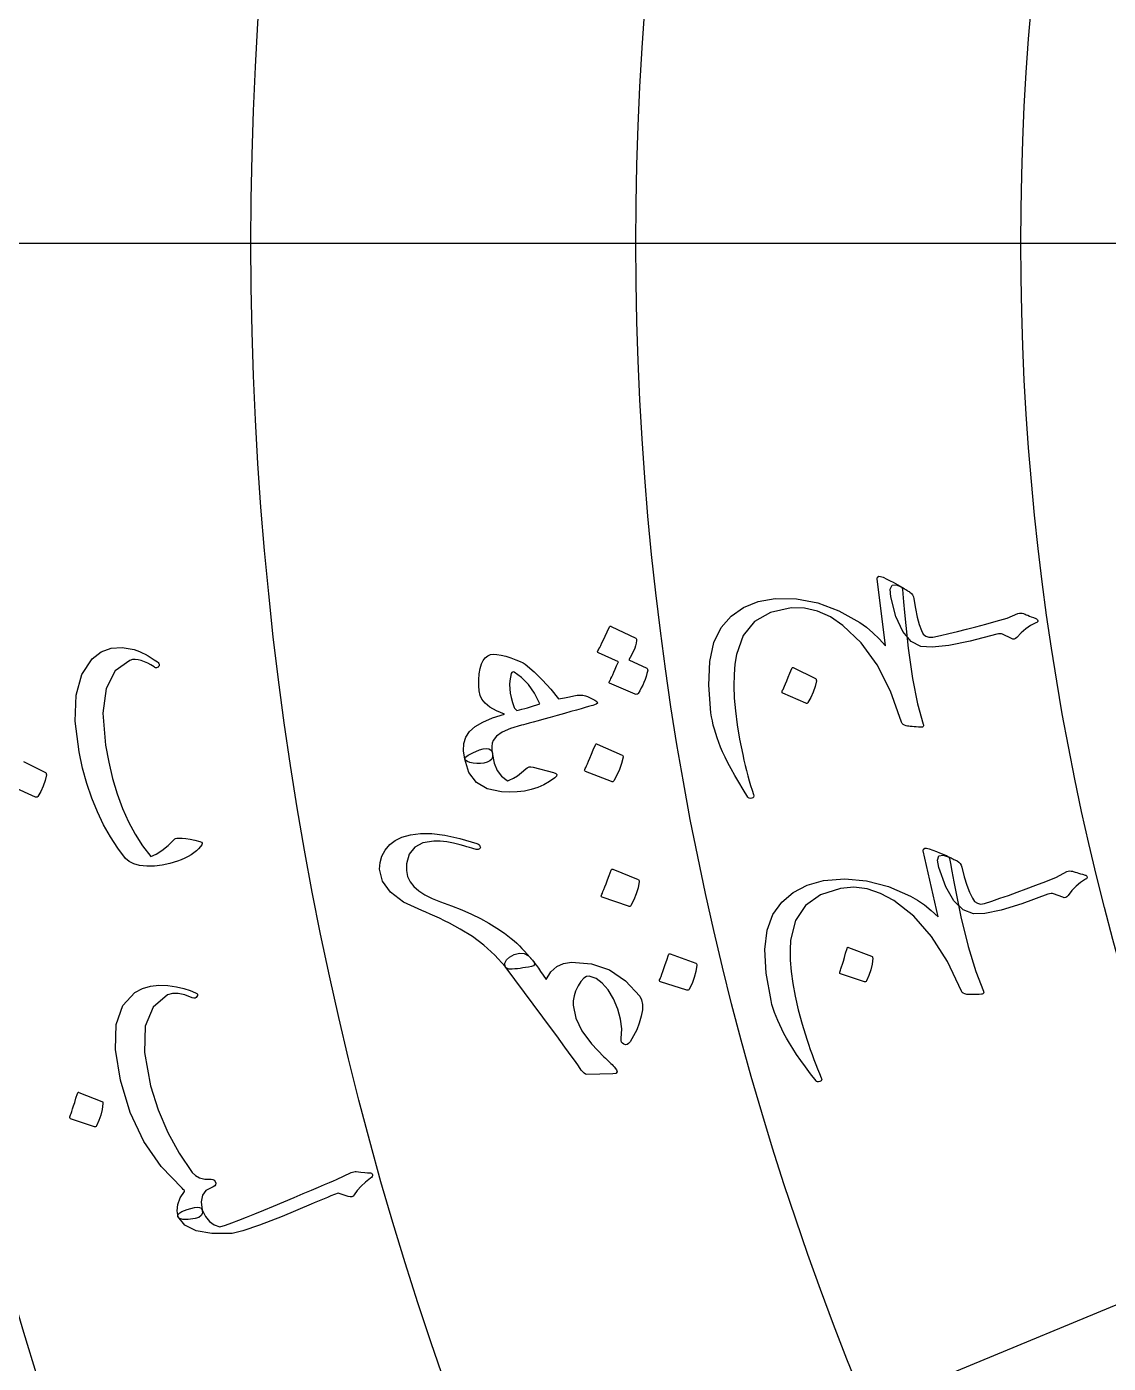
# Model space of a CAD drawing. Header units: millimetres. Extents: x -65 to 65, y -65 to 84.
# Drawn here: x -42.29 to -29.76, y -12.97 to 2.51 of the extents above; entities that cross this region are included whole.
import ezdxf

# ---------------------------------------------------------------- set-up
doc = ezdxf.new("R2010")
doc.units = ezdxf.units.MM
for name, color, linetype in [('ENGRAVE', 7, 'Continuous'), ('ENGRAVE_FINE', 8, 'Continuous'), ('GUIDE', 3, 'Continuous'), ('TEXT', 5, 'Continuous')]:
    doc.layers.add(name, color=color, linetype=linetype)

msp = doc.modelspace()

# ---------------------------------------------------------------- linework, layer by layer
at = {"layer": 'ENGRAVE'}
for radius in [57.525, 48.6086, 39.6922, 30.7759]:
    msp.add_circle((0, 0), radius, dxfattribs=at)
at = {"layer": 'ENGRAVE_FINE'}
for points in [[(-48.6086, 0), (-39.6922, 0)], [(-39.6923, 0), (-30.7759, 0)], [(-30.7759, 0), (-21.8595, 0)], [(-36.6709, -15.1896), (-28.4332, -11.7774)]]:
    msp.add_lwpolyline(points, dxfattribs=at)
for radius in [53.0668, 44.1504, 35.2341]:
    msp.add_circle((0, 0), radius, dxfattribs=at)
at = {"layer": 'GUIDE'}
msp.add_circle((0, 0), 59.475, dxfattribs=at)
at = {"layer": 'TEXT'}
for points in [[(-32.1244, -4.2762), (-32.0819, -4.6858), (-32.0301, -5.0378), (-31.971, -5.3323), (-31.9061, -5.569), (-31.9039, -5.5762), (-31.9032, -5.5827), (-31.9042, -5.5885), (-31.9067, -5.5935), (-31.9106, -5.5975), (-31.9157, -5.6003), (-31.922, -5.602), (-31.9296, -5.6024), (-31.9597, -5.6012), (-31.9873, -5.5999), (-32.0125, -5.5983), (-32.0353, -5.5964), (-32.0557, -5.5944), (-32.0737, -5.5921), (-32.0893, -5.5896), (-32.1024, -5.5869), (-32.1238, -5.58), (-32.1404, -5.5706), (-32.152, -5.5586), (-32.1588, -5.5443), (-32.2867, -5.1871), (-32.4412, -4.8815), (-32.6238, -4.6272), (-32.8359, -4.4238), (-32.9812, -4.3251), (-33.1298, -4.2583), (-33.2818, -4.2239), (-33.4372, -4.2222), (-33.6745, -4.2729), (-33.8596, -4.3794), (-33.9919, -4.5423), (-34.0706, -4.7619), (-34.0879, -4.8729), (-34.0977, -4.9937), (-34.0998, -5.1244), (-34.0943, -5.2649), (-34.0812, -5.4149), (-34.0606, -5.5741), (-34.0324, -5.7425), (-33.9965, -5.92), (-33.982, -5.9828), (-33.9672, -6.0444), (-33.9521, -6.1049), (-33.9367, -6.1642), (-33.9211, -6.2219), (-33.9053, -6.2776), (-33.8893, -6.3314), (-33.8733, -6.3831), (-33.8694, -6.3991), (-33.8712, -6.4114), (-33.8786, -6.4199), (-33.8916, -6.4248), (-33.9075, -6.4265), (-33.9203, -6.425), (-33.93, -6.4203), (-33.9366, -6.4125), (-33.9922, -6.3246), (-34.0431, -6.2409), (-34.0892, -6.1614), (-34.1308, -6.0861), (-34.1679, -6.0154), (-34.2007, -5.9494), (-34.2292, -5.8883), (-34.2535, -5.8321), (-34.2734, -5.7787), (-34.2918, -5.7265), (-34.3086, -5.6756), (-34.3239, -5.6259), (-34.3374, -5.5772), (-34.3486, -5.5293), (-34.3576, -5.482), (-34.3644, -5.4355), (-34.3899, -5.1148), (-34.378, -4.843), (-34.3298, -4.6208), (-34.2462, -4.4483), (-34.1302, -4.3155), (-33.9875, -4.2157), (-33.8183, -4.1486), (-33.6227, -4.1139), (-33.3745, -4.1164), (-33.128, -4.164), (-32.8829, -4.2557), (-32.6388, -4.3907), (-32.5629, -4.4455), (-32.4886, -4.5088), (-32.4157, -4.5807), (-32.3442, -4.661), (-32.4402, -3.8845), (-32.4344, -3.8649), (-32.4209, -3.8554), (-32.3998, -3.8559), (-32.3709, -3.8665), (-32.3282, -3.8877), (-32.2898, -3.907), (-32.2557, -3.9243), (-32.2258, -3.9397), (-32.2004, -3.9532), (-32.1797, -3.9648), (-32.1637, -3.9745), (-32.1524, -3.9824), (-32.148, -4.0029), (-32.142, -4.0586), (-32.1343, -4.1498), (-32.1244, -4.2762)], [(-31.7958, -4.5595), (-31.7051, -4.5394), (-31.6098, -4.5172), (-31.51, -4.4931), (-31.4055, -4.467), (-31.296, -4.4387), (-31.1812, -4.408), (-31.0611, -4.3748), (-30.9355, -4.3393), (-30.8098, -4.2844), (-30.7927, -4.2816), (-30.7761, -4.2812), (-30.76, -4.2833), (-30.7443, -4.2877), (-30.7362, -4.2905), (-30.7255, -4.2947), (-30.7121, -4.3003), (-30.696, -4.3073), (-30.6772, -4.3154), (-30.6554, -4.3244), (-30.6306, -4.3343), (-30.6029, -4.3451), (-30.5938, -4.3491), (-30.5869, -4.3545), (-30.5823, -4.3613), (-30.5798, -4.3697), (-30.5804, -4.3769), (-30.5844, -4.3834), (-30.5917, -4.3893), (-30.6023, -4.3945), (-30.6621, -4.4244), (-30.7186, -4.4624), (-30.7719, -4.5086), (-30.8219, -4.5631), (-30.8361, -4.5771), (-30.8514, -4.5838), (-30.8677, -4.5833), (-30.8852, -4.5756), (-30.9871, -4.5249), (-30.9992, -4.5214), (-31.0146, -4.5203), (-31.0333, -4.5216), (-31.0553, -4.5254), (-31.3623, -4.6054), (-31.6109, -4.6559), (-31.8012, -4.6763), (-31.9333, -4.6663), (-32.0476, -4.6089), (-32.1442, -4.4943), (-32.2225, -4.3221), (-32.2814, -4.0925), (-32.2875, -4.0052), (-32.2656, -3.9592), (-32.2159, -3.9543), (-32.1384, -3.9904), (-32.1279, -3.997), (-32.1177, -4.0035), (-32.1077, -4.0098), (-32.0979, -4.016), (-32.0883, -4.0219), (-32.079, -4.0277), (-32.0698, -4.0333), (-32.0609, -4.0387), (-32.0436, -4.0527), (-32.0302, -4.0703), (-32.0207, -4.0916), (-32.0153, -4.1167), (-31.9969, -4.2298), (-31.9759, -4.3289), (-31.9525, -4.4139), (-31.9268, -4.4848), (-31.9052, -4.5238), (-31.8762, -4.5493), (-31.8397, -4.5611), (-31.7958, -4.5595)], [(-35.1087, -4.9198), (-35.1036, -4.9235), (-35.1001, -4.9291), (-35.0981, -4.9367), (-35.0977, -4.9463), (-35.1061, -4.982), (-35.116, -5.0168), (-35.1274, -5.0508), (-35.1402, -5.0839), (-35.1548, -5.1164), (-35.1711, -5.1486), (-35.1893, -5.1804), (-35.2094, -5.2119), (-35.216, -5.2184), (-35.2235, -5.2219), (-35.2319, -5.2225), (-35.2412, -5.2201), (-35.538, -5.0935), (-35.5422, -5.0895), (-35.5432, -5.0827), (-35.5409, -5.0733), (-35.5353, -5.0612), (-35.5297, -5.0526), (-35.5224, -5.0389), (-35.5133, -5.0201), (-35.5024, -4.9962), (-35.4894, -4.9669), (-35.4743, -4.9321), (-35.4569, -4.8916), (-35.4373, -4.8456), (-35.667, -4.7419), (-35.6743, -4.7367), (-35.677, -4.729), (-35.6749, -4.719), (-35.668, -4.7065), (-35.6622, -4.6958), (-35.6534, -4.6789), (-35.6418, -4.6558), (-35.6273, -4.6267), (-35.61, -4.591), (-35.5899, -4.5483), (-35.567, -4.4987), (-35.5412, -4.4422), (-35.5365, -4.4361), (-35.5314, -4.433), (-35.5259, -4.433), (-35.5201, -4.436), (-35.236, -4.5723), (-35.231, -4.5761), (-35.2275, -4.5817), (-35.2256, -4.5894), (-35.2253, -4.599), (-35.2313, -4.6292), (-35.2389, -4.6587), (-35.2482, -4.6876), (-35.2592, -4.7158), (-35.2716, -4.7434), (-35.2852, -4.7703), (-35.3001, -4.7965), (-35.3161, -4.822)], [(-40.2751, -6.9852), (-40.2982, -7.0108), (-40.3244, -7.0353), (-40.3537, -7.0584), (-40.386, -7.0804), (-40.4212, -7.101), (-40.4591, -7.1203), (-40.4997, -7.1383), (-40.543, -7.155), (-40.631, -7.1823), (-40.7197, -7.2008), (-40.8092, -7.2105), (-40.8994, -7.2113), (-40.9815, -7.2028), (-41.0495, -7.1852), (-41.1037, -7.1585), (-41.1438, -7.1227), (-41.2357, -7.0026), (-41.321, -6.8727), (-41.3997, -6.733), (-41.4716, -6.5836), (-41.5363, -6.4245), (-41.5932, -6.2556), (-41.6423, -6.0771), (-41.6833, -5.889), (-41.7286, -5.5317), (-41.7172, -5.2325), (-41.6505, -4.9923), (-41.5296, -4.8114), (-41.4275, -4.7315), (-41.3128, -4.6871), (-41.1855, -4.6779), (-41.0458, -4.7036), (-41.0151, -4.7141), (-40.9836, -4.7267), (-40.9512, -4.7414), (-40.9179, -4.7582), (-40.8838, -4.7771), (-40.8488, -4.798), (-40.813, -4.821), (-40.7762, -4.8461), (-40.7657, -4.8547), (-40.7587, -4.8641), (-40.7552, -4.8743), (-40.7553, -4.8853), (-40.7572, -4.893), (-40.7617, -4.8998), (-40.7687, -4.9056), (-40.7782, -4.9106), (-40.7874, -4.9135), (-40.7965, -4.9136), (-40.8056, -4.9109), (-40.8146, -4.9053), (-40.8504, -4.8821), (-40.8871, -4.8617), (-40.9247, -4.8442), (-40.9631, -4.8296), (-40.9992, -4.8207), (-41.0334, -4.8177), (-41.0657, -4.8205), (-41.0961, -4.8291), (-41.2652, -4.9505), (-41.369, -5.1546), (-41.4065, -5.4412), (-41.3757, -5.8094), (-41.3393, -6.0092), (-41.2944, -6.198), (-41.2412, -6.3757), (-41.1797, -6.5422), (-41.1102, -6.6977), (-41.0326, -6.8423), (-40.9471, -6.976), (-40.8537, -7.0986), (-40.7905, -7.0742), (-40.7231, -7.0319), (-40.6513, -6.972), (-40.575, -6.8944), (-40.567, -6.8911), (-40.5515, -6.8888), (-40.5284, -6.8877), (-40.4977, -6.8878), (-40.4945, -6.8886), (-40.4918, -6.8892), (-40.4895, -6.8894), (-40.4877, -6.8893), (-40.4454, -6.8926), (-40.3977, -6.8998), (-40.3443, -6.9109), (-40.2854, -6.9257), (-40.2668, -6.9336), (-40.259, -6.9461), (-40.2617, -6.9633), (-40.2751, -6.9852)], [(-35.7108, -5.2897), (-35.6854, -5.3069), (-35.6803, -5.3226), (-35.6955, -5.337), (-35.7311, -5.3499), (-35.753, -5.3556), (-35.7831, -5.3639), (-35.8215, -5.3749), (-35.8683, -5.3884), (-35.9238, -5.4044), (-35.9887, -5.4227), (-36.0627, -5.4433), (-36.1461, -5.4663), (-36.228, -5.489), (-36.3013, -5.5093), (-36.3661, -5.5272), (-36.4222, -5.5427), (-36.4696, -5.5558), (-36.508, -5.5663), (-36.5374, -5.5743), (-36.5577, -5.5798), (-36.6854, -5.6182), (-36.7828, -5.6602), (-36.8497, -5.7061), (-36.8863, -5.7557), (-36.8983, -5.7885), (-36.9035, -5.8269), (-36.9019, -5.8706), (-36.8933, -5.9197), (-36.8934, -5.9496), (-36.9038, -5.9742), (-36.9248, -5.9936), (-36.9562, -6.0077), (-36.9953, -6.0173), (-37.0355, -6.0225), (-37.0769, -6.0232), (-37.1196, -6.0194), (-37.1566, -6.0116), (-37.1849, -6.001), (-37.2045, -5.9876), (-37.2154, -5.9714), (-37.2297, -5.8758), (-37.2256, -5.7909), (-37.2031, -5.7168), (-37.1624, -5.6535), (-37.0971, -5.5957), (-37.0077, -5.5429), (-36.8942, -5.495), (-36.7565, -5.4519), (-36.8499, -5.4137), (-36.9249, -5.3716), (-36.9817, -5.3258), (-37.0201, -5.2764), (-37.0373, -5.2342), (-37.0488, -5.1833), (-37.0546, -5.1238), (-37.0546, -5.0557), (-37.0484, -4.983), (-37.0379, -4.9214), (-37.0231, -4.8708), (-37.0041, -4.8312), (-36.9785, -4.798), (-36.9502, -4.7745), (-36.9193, -4.7609), (-36.8858, -4.757), (-36.8429, -4.76), (-36.7948, -4.7682), (-36.7415, -4.7816), (-36.6829, -4.8002), (-36.6236, -4.8217), (-36.5761, -4.8409), (-36.5402, -4.858), (-36.516, -4.873), (-36.4138, -4.9601), (-36.3155, -5.0563), (-36.2211, -5.1616), (-36.1304, -5.2759), (-36.0623, -5.2613), (-36.0034, -5.2493), (-35.9537, -5.24), (-35.9132, -5.2334), (-35.8788, -5.2305), (-35.8475, -5.2319), (-35.8192, -5.2379), (-35.7938, -5.2483)], [(-33.1545, -5.0392), (-33.1499, -5.0427), (-33.1466, -5.0481), (-33.1447, -5.0553), (-33.1441, -5.0645), (-33.1594, -5.1321), (-33.1806, -5.1969), (-33.208, -5.2591), (-33.2413, -5.3185), (-33.2468, -5.3247), (-33.2528, -5.328), (-33.2593, -5.3284), (-33.2662, -5.3259), (-33.5326, -5.2087), (-33.5392, -5.2038), (-33.5418, -5.1966), (-33.5402, -5.187), (-33.5345, -5.1751), (-33.5296, -5.1648), (-33.5223, -5.1486), (-33.5126, -5.1265), (-33.5006, -5.0986), (-33.4862, -5.0644), (-33.4696, -5.0236), (-33.4506, -4.9761), (-33.4293, -4.922), (-33.4255, -4.9147), (-33.4212, -4.9107), (-33.4164, -4.91), (-33.4112, -4.9126)], [(-36.3455, -5.3328), (-36.4088, -5.2101), (-36.4793, -5.1082), (-36.5571, -5.027), (-36.6424, -4.9666), (-36.6534, -4.9632), (-36.6628, -4.9647), (-36.6706, -4.9711), (-36.6769, -4.9822), (-36.6878, -5.0219), (-36.6944, -5.0642), (-36.6968, -5.1091), (-36.6948, -5.1567), (-36.6885, -5.2069), (-36.6779, -5.2596), (-36.663, -5.315), (-36.6437, -5.3729), (-36.6394, -5.3816), (-36.6328, -5.3905), (-36.6239, -5.3995), (-36.6128, -5.4086), (-36.5837, -5.4022), (-36.5534, -5.3948), (-36.5219, -5.3866), (-36.4891, -5.3776), (-36.4551, -5.3677), (-36.4198, -5.3569), (-36.3833, -5.3453), (-36.3455, -5.3328)], [(-36.4254, -6.0643), (-36.1871, -6.1266), (-36.1603, -6.1371), (-36.1489, -6.1511), (-36.1531, -6.1686), (-36.1727, -6.1897), (-36.2347, -6.2332), (-36.3009, -6.2702), (-36.3711, -6.3007), (-36.4455, -6.3246), (-36.5244, -6.3418), (-36.6085, -6.352), (-36.6977, -6.3552), (-36.7921, -6.3514), (-36.9555, -6.3179), (-37.0807, -6.2434), (-37.1675, -6.1278), (-37.2154, -5.9714), (-37.2069, -5.9511), (-37.1757, -5.9267), (-37.1218, -5.8983), (-37.045, -5.8659), (-37.0032, -5.8535), (-36.9679, -5.8491), (-36.9391, -5.8526), (-36.9169, -5.8642), (-36.9074, -5.8747), (-36.9003, -5.8875), (-36.8957, -5.9025), (-36.8933, -5.9197), (-36.874, -6.0192), (-36.8396, -6.1027), (-36.7903, -6.1702), (-36.726, -6.2215), (-36.7213, -6.2235), (-36.7156, -6.2235), (-36.7088, -6.2214), (-36.701, -6.2173), (-36.6529, -6.1946), (-36.6051, -6.1651), (-36.5574, -6.1288), (-36.51, -6.0857), (-36.4917, -6.0712), (-36.4716, -6.0628), (-36.4494, -6.0605), (-36.4254, -6.0643)], [(-35.3942, -5.9247), (-35.389, -5.9282), (-35.3853, -5.9339), (-35.3831, -5.9415), (-35.3824, -5.9512), (-35.3991, -6.0233), (-35.4227, -6.0926), (-35.453, -6.1593), (-35.4901, -6.2233), (-35.4963, -6.2299), (-35.503, -6.2336), (-35.5102, -6.2342), (-35.518, -6.2317), (-35.8178, -6.1146), (-35.8254, -6.1096), (-35.8283, -6.1019), (-35.8266, -6.0917), (-35.8202, -6.0789), (-35.8148, -6.0678), (-35.8067, -6.0505), (-35.796, -6.0268), (-35.7826, -5.9969), (-35.7667, -5.9602), (-35.7482, -5.9165), (-35.7272, -5.8656), (-35.7037, -5.8077), (-35.6994, -5.7998), (-35.6946, -5.7955), (-35.6893, -5.7946), (-35.6833, -5.7972)], [(-36.7497, -8.3727), (-36.8684, -8.2418), (-36.9943, -8.1261), (-37.1275, -8.0254), (-37.2682, -7.9399), (-37.332, -7.9053), (-37.3935, -7.8729), (-37.4526, -7.8427), (-37.5093, -7.8148), (-37.5637, -7.7892), (-37.6157, -7.7659), (-37.6653, -7.745), (-37.7126, -7.7263), (-37.9254, -7.6266), (-38.078, -7.5132), (-38.1704, -7.3866), (-38.2023, -7.2477), (-38.1966, -7.1691), (-38.1747, -7.0954), (-38.1365, -7.0265), (-38.0822, -6.9625), (-38.0219, -6.9143), (-37.9431, -6.8767), (-37.8458, -6.8497), (-37.73, -6.8333), (-37.5993, -6.8329), (-37.4466, -6.852), (-37.2719, -6.8903), (-37.0751, -6.9473), (-37.0639, -6.9532), (-37.0542, -6.9603), (-37.0462, -6.9687), (-37.0398, -6.9783), (-37.0359, -6.9879), (-37.0355, -6.9962), (-37.0385, -7.0034), (-37.045, -7.0093), (-37.0545, -7.0141), (-37.0628, -7.0174), (-37.0701, -7.019), (-37.0764, -7.019), (-37.0828, -7.0172), (-37.0944, -7.0139), (-37.111, -7.0093), (-37.1328, -7.0033), (-37.1597, -6.9959), (-37.1916, -6.9871), (-37.2287, -6.9768), (-37.2709, -6.9651), (-37.3483, -6.9451), (-37.4246, -6.9313), (-37.4997, -6.9239), (-37.5736, -6.9228), (-37.7005, -6.9431), (-37.7955, -6.9933), (-37.8587, -7.0738), (-37.8897, -7.1845), (-37.8923, -7.2616), (-37.8791, -7.3315), (-37.8501, -7.3939), (-37.8054, -7.4488), (-37.7493, -7.4987), (-37.6792, -7.5447), (-37.5949, -7.5867), (-37.4967, -7.6247), (-37.3709, -7.6701), (-37.2519, -7.7175), (-37.1399, -7.7668), (-37.0347, -7.8181), (-36.9359, -7.8719), (-36.8434, -7.9286), (-36.7571, -7.9882), (-36.6769, -8.0507), (-36.6456, -8.0766), (-36.6145, -8.1042), (-36.5838, -8.1335), (-36.5534, -8.1644), (-36.523, -8.1967), (-36.4926, -8.2301), (-36.4622, -8.2646), (-36.4317, -8.3002), (-36.4134, -8.3273), (-36.4095, -8.3486), (-36.4198, -8.3644), (-36.4444, -8.3745), (-36.4781, -8.3802), (-36.5111, -8.3856), (-36.5436, -8.3906), (-36.5754, -8.3952), (-36.6065, -8.3991), (-36.6366, -8.4021), (-36.6657, -8.4042), (-36.6939, -8.4054), (-36.707, -8.4041), (-36.7206, -8.3982), (-36.7349, -8.3878), (-36.7497, -8.3727)], [(-31.5529, -7.3941), (-31.4706, -7.7976), (-31.3847, -8.1429), (-31.2971, -8.4302), (-31.2094, -8.6594), (-31.2065, -8.6664), (-31.2052, -8.6728), (-31.2056, -8.6786), (-31.2076, -8.6839), (-31.2111, -8.6883), (-31.2159, -8.6916), (-31.2221, -8.6938), (-31.2296, -8.695), (-31.2596, -8.6968), (-31.2872, -8.6981), (-31.3125, -8.699), (-31.3353, -8.6994), (-31.3558, -8.6993), (-31.3739, -8.6988), (-31.3897, -8.6978), (-31.403, -8.6964), (-31.425, -8.6916), (-31.4424, -8.6839), (-31.4552, -8.6732), (-31.4633, -8.6595), (-31.6255, -8.3166), (-31.8091, -8.0275), (-32.0157, -7.7922), (-32.2466, -7.6106), (-32.4009, -7.5265), (-32.5553, -7.4746), (-32.7099, -7.4552), (-32.8648, -7.4687), (-33.096, -7.5423), (-33.2698, -7.6664), (-33.3856, -7.8415), (-33.4424, -8.0676), (-33.4488, -8.1798), (-33.4467, -8.301), (-33.4361, -8.4313), (-33.4169, -8.5706), (-33.3892, -8.7186), (-33.3531, -8.875), (-33.3086, -9.0399), (-33.2555, -9.213), (-33.235, -9.274), (-33.2143, -9.3339), (-33.1933, -9.3926), (-33.1722, -9.4501), (-33.1509, -9.5061), (-33.1298, -9.56), (-33.1087, -9.6119), (-33.0876, -9.6619), (-33.0822, -9.6774), (-33.0828, -9.6898), (-33.0893, -9.699), (-33.1018, -9.7051), (-33.1174, -9.7084), (-33.1303, -9.7081), (-33.1404, -9.7044), (-33.1478, -9.6972), (-33.2117, -9.6152), (-33.2705, -9.5369), (-33.3242, -9.4623), (-33.3729, -9.3914), (-33.4167, -9.3246), (-33.4558, -9.2622), (-33.4902, -9.2042), (-33.5199, -9.1506), (-33.5449, -9.0994), (-33.5683, -9.0493), (-33.59, -9.0003), (-33.6101, -8.9523), (-33.6282, -8.9052), (-33.6441, -8.8585), (-33.6577, -8.8124), (-33.669, -8.7667), (-33.7257, -8.45), (-33.7404, -8.1784), (-33.7141, -7.9525), (-33.6478, -7.7727), (-33.5454, -7.6292), (-33.4131, -7.5159), (-33.2512, -7.4327), (-33.06, -7.379), (-32.8127, -7.3573), (-32.5627, -7.3805), (-32.3098, -7.4479), (-32.0537, -7.5583), (-31.9729, -7.6055), (-31.8927, -7.6612), (-31.8131, -7.7256), (-31.7342, -7.7986), (-31.9055, -7.0352), (-31.9016, -7.0151), (-31.8892, -7.0043), (-31.8681, -7.0028), (-31.8383, -7.0105), (-31.7938, -7.0275), (-31.7537, -7.0429), (-31.718, -7.0568), (-31.6868, -7.0692), (-31.6602, -7.0801), (-31.6384, -7.0896), (-31.6216, -7.0978), (-31.6095, -7.1045), (-31.6032, -7.1244), (-31.5918, -7.1794), (-31.5751, -7.2693), (-31.5529, -7.3941)], [(-31.1983, -7.644), (-31.11, -7.6151), (-31.0173, -7.5838), (-30.9203, -7.55), (-30.8188, -7.5138), (-30.7127, -7.475), (-30.6014, -7.4332), (-30.4851, -7.3884), (-30.3636, -7.3408), (-30.2439, -7.2739), (-30.2271, -7.2694), (-30.2106, -7.2675), (-30.1944, -7.2679), (-30.1784, -7.2707), (-30.17, -7.2728), (-30.1589, -7.2759), (-30.145, -7.2802), (-30.1284, -7.2855), (-30.1089, -7.2917), (-30.0863, -7.2986), (-30.0607, -7.306), (-30.032, -7.3141), (-30.0225, -7.3171), (-30.0152, -7.3218), (-30.0099, -7.3282), (-30.0067, -7.3363), (-30.0066, -7.3435), (-30.0098, -7.3504), (-30.0165, -7.357), (-30.0266, -7.3632), (-30.0832, -7.3988), (-30.1357, -7.4421), (-30.1842, -7.4933), (-30.2287, -7.5524), (-30.2414, -7.5677), (-30.256, -7.5759), (-30.2723, -7.577), (-30.2904, -7.571), (-30.3968, -7.5305), (-30.4092, -7.5282), (-30.4246, -7.5286), (-30.4431, -7.5318), (-30.4647, -7.5377), (-30.7623, -7.6473), (-31.0048, -7.7219), (-31.1922, -7.7608), (-31.3247, -7.7637), (-31.444, -7.7178), (-31.5514, -7.6131), (-31.6461, -7.4494), (-31.7272, -7.2267), (-31.7418, -7.1404), (-31.7245, -7.0924), (-31.6755, -7.0827), (-31.5948, -7.1111), (-31.5838, -7.1167), (-31.5729, -7.1221), (-31.5624, -7.1274), (-31.552, -7.1326), (-31.5419, -7.1376), (-31.532, -7.1424), (-31.5224, -7.1471), (-31.513, -7.1516), (-31.4943, -7.1638), (-31.4793, -7.18), (-31.4678, -7.2003), (-31.46, -7.2247), (-31.4306, -7.3355), (-31.4, -7.4321), (-31.3684, -7.5144), (-31.3359, -7.5824), (-31.3106, -7.6192), (-31.2792, -7.6417), (-31.2418, -7.6499), (-31.1983, -7.644)], [(-35.2081, -7.3642), (-35.2027, -7.3675), (-35.1988, -7.373), (-35.1963, -7.3806), (-35.1952, -7.3902), (-35.209, -7.4631), (-35.2297, -7.5335), (-35.2572, -7.6015), (-35.2917, -7.667), (-35.2976, -7.674), (-35.3042, -7.6779), (-35.3114, -7.6788), (-35.3193, -7.6766), (-35.6237, -7.5713), (-35.6314, -7.5666), (-35.6346, -7.559), (-35.6333, -7.5487), (-35.6275, -7.5357), (-35.6225, -7.5244), (-35.6151, -7.5066), (-35.6054, -7.4825), (-35.5933, -7.452), (-35.5789, -7.4147), (-35.5622, -7.3701), (-35.5433, -7.3184), (-35.5221, -7.2594), (-35.5182, -7.2514), (-35.5136, -7.2468), (-35.5082, -7.2457), (-35.5022, -7.2481)], [(-32.5036, -8.2541), (-32.4986, -8.2572), (-32.4949, -8.2622), (-32.4922, -8.2692), (-32.4908, -8.2783), (-32.4994, -8.3471), (-32.5142, -8.4137), (-32.5353, -8.4782), (-32.5627, -8.5406), (-32.5676, -8.5473), (-32.5732, -8.5511), (-32.5796, -8.5522), (-32.5868, -8.5504), (-32.8633, -8.4598), (-32.8704, -8.4556), (-32.8736, -8.4486), (-32.873, -8.4389), (-32.8685, -8.4265), (-32.8646, -8.4157), (-32.8589, -8.3989), (-32.8515, -8.376), (-32.8422, -8.3471), (-32.8313, -8.3116), (-32.8187, -8.2694), (-32.8045, -8.2203), (-32.7885, -8.1644), (-32.7855, -8.1567), (-32.7816, -8.1523), (-32.7769, -8.1512), (-32.7714, -8.1532)], [(-35.5023, -9.6171), (-35.801, -9.6228), (-35.8167, -9.6186), (-35.8329, -9.6088), (-35.8497, -9.5936), (-35.8669, -9.5728), (-35.8994, -9.5251), (-35.9347, -9.4746), (-35.9727, -9.4212), (-36.0135, -9.365), (-36.0568, -9.3057), (-36.1024, -9.2434), (-36.1503, -9.178), (-36.2004, -9.1096), (-36.7497, -8.3727), (-36.7501, -8.3331), (-36.7325, -8.2969), (-36.6969, -8.2644), (-36.6433, -8.2353), (-36.5831, -8.219), (-36.5278, -8.2244), (-36.4774, -8.2515), (-36.4317, -8.3002), (-36.4269, -8.3065), (-36.4176, -8.3191), (-36.4039, -8.3379), (-36.3858, -8.3629), (-36.3634, -8.3939), (-36.337, -8.4308), (-36.3068, -8.4736), (-36.2725, -8.5221), (-36.2183, -8.4367), (-36.1514, -8.3752), (-36.072, -8.3375), (-35.9802, -8.3235), (-35.7498, -8.3412), (-35.5415, -8.4128), (-35.3548, -8.5379), (-35.1893, -8.7161), (-35.1673, -8.7584), (-35.1571, -8.8114), (-35.1586, -8.8751), (-35.1717, -8.9496), (-35.195, -9.0297), (-35.2244, -9.1055), (-35.2599, -9.177), (-35.3015, -9.2444), (-35.318, -9.2646), (-35.3353, -9.2764), (-35.3534, -9.2795), (-35.3724, -9.2741), (-35.389, -9.2627), (-35.3998, -9.2479), (-35.405, -9.2299), (-35.4045, -9.2084), (-35.3982, -9.0961), (-35.4112, -8.982), (-35.4435, -8.8659), (-35.4951, -8.7476), (-35.5564, -8.6439), (-35.6232, -8.5658), (-35.6959, -8.5133), (-35.7745, -8.4865), (-35.8059, -8.4893), (-35.838, -8.509), (-35.8708, -8.5455), (-35.9041, -8.599), (-35.9319, -8.6577), (-35.9509, -8.7144), (-35.9609, -8.769), (-35.962, -8.8216), (-35.9293, -8.9701), (-35.8586, -9.1197), (-35.7501, -9.2701), (-35.6037, -9.4204), (-35.5866, -9.4362), (-35.5701, -9.4516), (-35.5541, -9.4667), (-35.5387, -9.4815), (-35.5241, -9.4957), (-35.5106, -9.5094), (-35.4982, -9.5223), (-35.487, -9.5347), (-35.4574, -9.5693), (-35.4502, -9.5946), (-35.4651, -9.6105), (-35.5023, -9.6171)], [(-34.5405, -8.3332), (-34.535, -8.3363), (-34.531, -8.3416), (-34.5282, -8.349), (-34.5269, -8.3585), (-34.5386, -8.431), (-34.5573, -8.5012), (-34.583, -8.5693), (-34.6156, -8.6351), (-34.6213, -8.6422), (-34.6278, -8.6463), (-34.635, -8.6474), (-34.6429, -8.6456), (-34.9499, -8.5515), (-34.9577, -8.5471), (-34.9611, -8.5398), (-34.9601, -8.5295), (-34.9547, -8.5164), (-34.95, -8.5051), (-34.9431, -8.4873), (-34.9341, -8.4632), (-34.9228, -8.4326), (-34.9095, -8.3953), (-34.8941, -8.3507), (-34.8766, -8.2989), (-34.8571, -8.24), (-34.8534, -8.2319), (-34.8489, -8.2273), (-34.8436, -8.226), (-34.8375, -8.2282)], [(-40.3338, -8.6763), (-40.3192, -8.6848), (-40.3116, -8.6953), (-40.311, -8.7076), (-40.3174, -8.7219), (-40.3272, -8.7339), (-40.3399, -8.7399), (-40.3555, -8.74), (-40.3741, -8.7342), (-40.4588, -8.7024), (-40.5343, -8.6865), (-40.6005, -8.6867), (-40.6576, -8.703), (-40.8264, -8.843), (-40.9166, -9.0655), (-40.9267, -9.3703), (-40.8551, -9.7561), (-40.766, -10.0338), (-40.6557, -10.2937), (-40.5245, -10.5354), (-40.3727, -10.7585), (-40.3356, -10.795), (-40.287, -10.8203), (-40.2266, -10.8345), (-40.1547, -10.8375), (-40.134, -10.8394), (-40.1178, -10.8476), (-40.1062, -10.862), (-40.0991, -10.8826), (-40.1015, -10.8994), (-40.1116, -10.9136), (-40.1294, -10.9254), (-40.1551, -10.9347), (-40.216, -10.967), (-40.2534, -11.021), (-40.2672, -11.0969), (-40.2573, -11.1946), (-40.2553, -11.2302), (-40.268, -11.2582), (-40.2953, -11.2785), (-40.3374, -11.2911), (-40.4193, -11.3018), (-40.4798, -11.3022), (-40.5189, -11.2923), (-40.5366, -11.2722), (-40.5468, -11.2007), (-40.5381, -11.1278), (-40.5104, -11.0536), (-40.4637, -10.9782), (-40.4625, -10.9726), (-40.4666, -10.9646), (-40.4758, -10.9543), (-40.4903, -10.9415), (-40.7321, -10.6909), (-40.9324, -10.3984), (-41.0903, -10.0648), (-41.2049, -9.6909), (-41.2625, -9.334), (-41.2526, -9.0451), (-41.1767, -8.825), (-41.0359, -8.674), (-40.949, -8.6283), (-40.8565, -8.5997), (-40.7583, -8.5881), (-40.6545, -8.5934), (-40.5557, -8.6092), (-40.4693, -8.6282), (-40.3954, -8.6506), (-40.3338, -8.6763)], [(-41.4185, -9.9349), (-41.4136, -9.9379), (-41.4099, -9.943), (-41.4074, -9.9501), (-41.4061, -9.9591), (-41.4156, -10.0276), (-41.4314, -10.0938), (-41.4535, -10.1578), (-41.4819, -10.2196), (-41.4869, -10.2262), (-41.4926, -10.23), (-41.499, -10.2309), (-41.5061, -10.229), (-41.7811, -10.1352), (-41.7881, -10.1308), (-41.7913, -10.1239), (-41.7905, -10.1142), (-41.7858, -10.1019), (-41.7818, -10.0913), (-41.7758, -10.0746), (-41.7681, -10.0519), (-41.7584, -10.0232), (-41.7469, -9.9881), (-41.7338, -9.9462), (-41.7188, -9.8975), (-41.7022, -9.842), (-41.699, -9.8345), (-41.6951, -9.8301), (-41.6904, -9.829), (-41.6849, -9.8311)], [(-38.4757, -10.7475), (-38.4195, -10.7535), (-38.375, -10.7579), (-38.3422, -10.7607), (-38.3211, -10.7621), (-38.3074, -10.7638), (-38.2968, -10.7681), (-38.2893, -10.7748), (-38.2848, -10.784), (-38.2837, -10.7955), (-38.2869, -10.8062), (-38.2945, -10.8162), (-38.3066, -10.8254), (-38.366, -10.869), (-38.4175, -10.9156), (-38.4609, -10.9653), (-38.4963, -11.018), (-38.5081, -11.0333), (-38.524, -11.0413), (-38.5441, -11.042), (-38.5684, -11.0354), (-38.6833, -10.9968), (-38.725, -11.0135), (-38.7659, -11.03), (-38.8061, -11.0464), (-38.8454, -11.0625), (-38.884, -11.0783), (-38.9218, -11.094), (-38.9589, -11.1095), (-38.9952, -11.1247), (-39.3308, -11.2661), (-39.5951, -11.3699), (-39.7882, -11.4356), (-39.9103, -11.463), (-40.1448, -11.4666), (-40.3277, -11.4355), (-40.4586, -11.3696), (-40.5375, -11.2691), (-40.5384, -11.2659), (-40.5392, -11.2628), (-40.5401, -11.2597), (-40.541, -11.2565), (-40.5287, -11.233), (-40.4921, -11.2099), (-40.4311, -11.1873), (-40.3457, -11.1652), (-40.3134, -11.1594), (-40.2881, -11.1619), (-40.2697, -11.1725), (-40.2582, -11.1914), (-40.2203, -11.2664), (-40.1733, -11.3243), (-40.1172, -11.3653), (-40.052, -11.3892), (-39.9878, -11.3682), (-39.9154, -11.3424), (-39.8346, -11.3121), (-39.7456, -11.2771), (-39.6485, -11.2378), (-39.5438, -11.1945), (-39.4314, -11.1473), (-39.3113, -11.0962), (-39.193, -11.047), (-39.0867, -11.0025), (-38.9925, -10.9627), (-38.9104, -10.9275), (-38.8402, -10.8975), (-38.7819, -10.8728), (-38.7354, -10.8535), (-38.7009, -10.8395), (-38.5324, -10.7601), (-38.5152, -10.7543), (-38.5, -10.7502), (-38.4869, -10.748), (-38.4757, -10.7475)]]:
    msp.add_lwpolyline(points, close=True, dxfattribs=at)
msp.add_lwpolyline([(-42.328, -6.0002), (-42.0722, -6.1273), (-42.0676, -6.1308), (-42.0644, -6.1362), (-42.0625, -6.1434), (-42.062, -6.1525), (-42.0778, -6.2197), (-42.0995, -6.2841), (-42.1273, -6.3458), (-42.1612, -6.4047), (-42.1668, -6.4108), (-42.1728, -6.414), (-42.1793, -6.4144), (-42.1862, -6.4119), (-42.4515, -6.2937)], dxfattribs=at)

doc.saveas('drawing.dxf')
